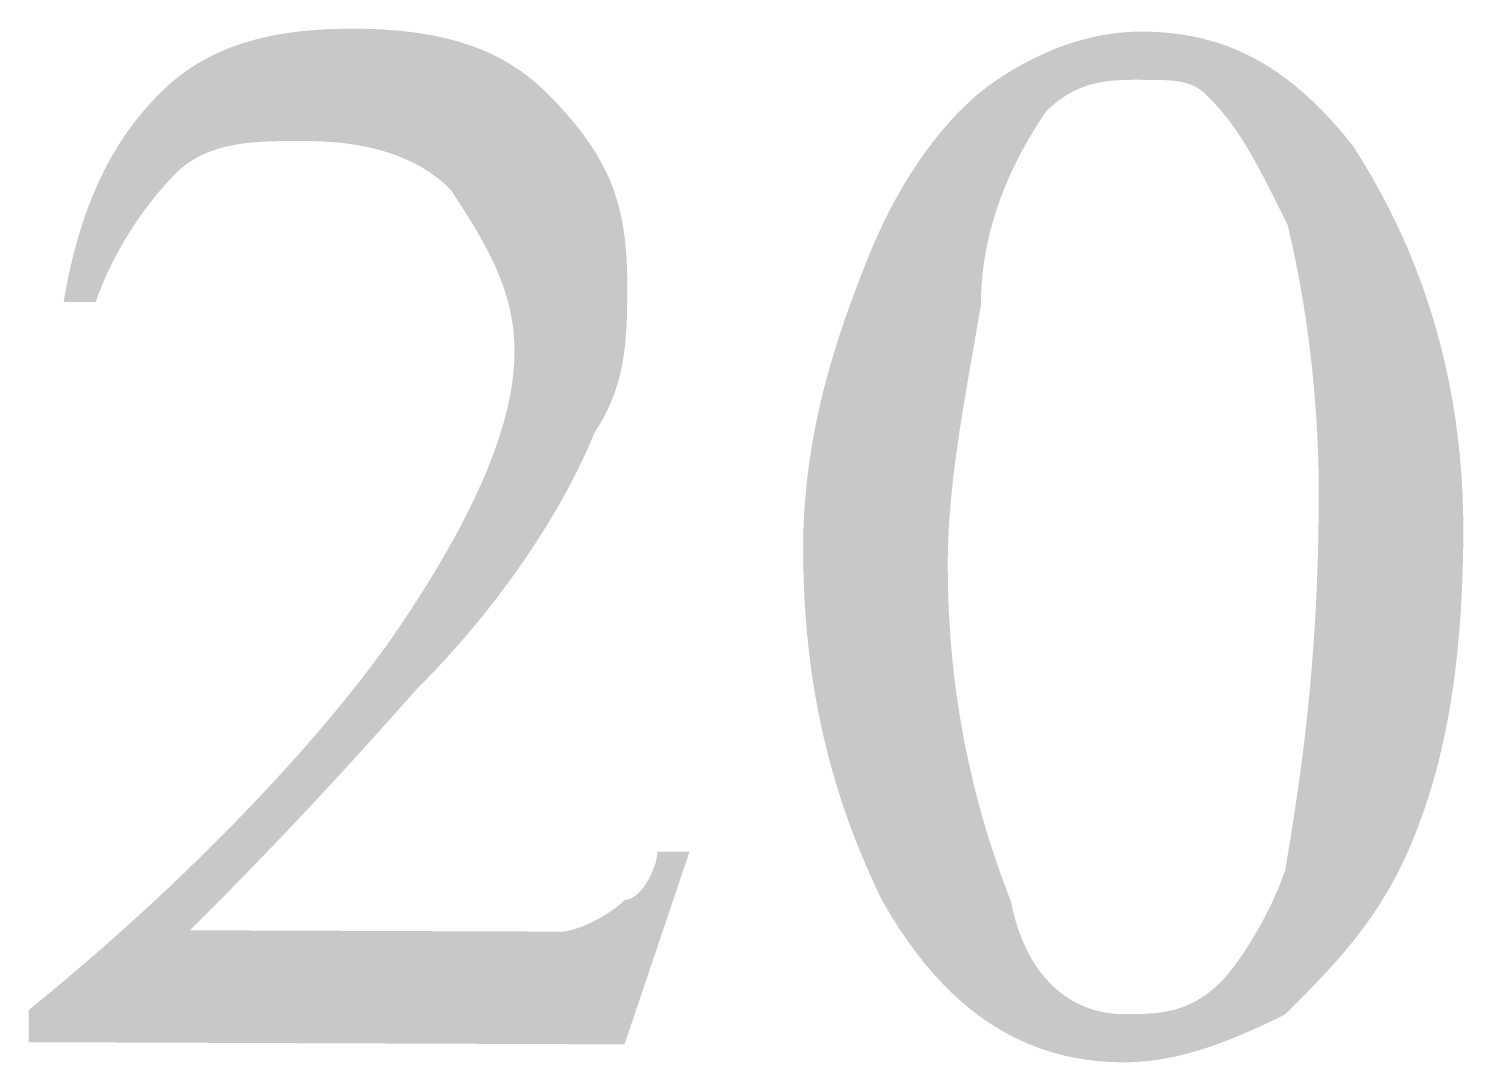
# Model space of a CAD drawing. Header units: millimetres. Extents: x -125 to 146, y -26 to 163.
# Drawn here: x 117.097 to 120.875, y 59.826 to 62.548 of the extents above; entities that cross this region are included whole.
import ezdxf

# ---------------------------------------------------------------- set-up
doc = ezdxf.new("R2010")
doc.units = ezdxf.units.MM
doc.header["$MEASUREMENT"] = 0
doc.layers.get('0').update_dxf_attribs({"color": 255, "linetype": 'CONTINUOUS'})

msp = doc.modelspace()

# ---------------------------------------------------------------- hatches: boundary and pattern name
at = {"true_color": 0x000007}
msp.add_hatch(color=7, dxfattribs=at).paths.add_polyline_path([(118.8373, 60.3805), (118.6661, 59.8732), (117.0971, 59.879), (117.0974, 59.9636), (117.1551, 60.011), (117.2115, 60.0584), (117.2666, 60.1057), (117.3203, 60.1529), (117.3727, 60.1999), (117.4236, 60.2466), (117.4732, 60.293), (117.5212, 60.339), (117.5679, 60.3847), (117.613, 60.4298), (117.6566, 60.4744), (117.6987, 60.5184), (117.7393, 60.5617), (117.7783, 60.6043), (117.8157, 60.6462), (117.8515, 60.6872), (117.8857, 60.7273), (117.9182, 60.7665), (117.949, 60.8047), (117.9782, 60.8418), (118.0056, 60.8779), (118.0313, 60.9127), (118.0553, 60.9463), (118.0775, 60.9787), (118.0985, 61.0103), (118.1191, 61.042), (118.1392, 61.0736), (118.1587, 61.1052), (118.1776, 61.1367), (118.1959, 61.1681), (118.2135, 61.1994), (118.2305, 61.2305), (118.2467, 61.2616), (118.2621, 61.2924), (118.2767, 61.3231), (118.2905, 61.3536), (118.3034, 61.3838), (118.3154, 61.4139), (118.3264, 61.4437), (118.3364, 61.4732), (118.3454, 61.5024), (118.3534, 61.5313), (118.3602, 61.5599), (118.3659, 61.5881), (118.3704, 61.616), (118.3737, 61.6435), (118.3757, 61.6706), (118.3765, 61.6972), (118.3761, 61.7182), (118.3749, 61.7387), (118.3729, 61.7588), (118.3701, 61.7786), (118.3666, 61.798), (118.3624, 61.817), (118.3575, 61.8358), (118.352, 61.8542), (118.3459, 61.8724), (118.3392, 61.8902), (118.332, 61.9079), (118.3244, 61.9253), (118.3163, 61.9425), (118.3078, 61.9595), (118.2989, 61.9764), (118.2898, 61.9931), (118.2803, 62.0097), (118.2705, 62.0262), (118.2606, 62.0425), (118.2504, 62.0589), (118.2401, 62.0751), (118.2297, 62.0914), (118.2192, 62.1076), (118.2087, 62.1238), (118.1979, 62.1342), (118.1867, 62.1442), (118.1751, 62.1537), (118.163, 62.1628), (118.1505, 62.1714), (118.1375, 62.1797), (118.1241, 62.1874), (118.1102, 62.1947), (118.0959, 62.2016), (118.0811, 62.2081), (118.0659, 62.2141), (118.0503, 62.2197), (118.0342, 62.2248), (118.0177, 62.2295), (118.0008, 62.2337), (117.9833, 62.2375), (117.9655, 62.2409), (117.9472, 62.2439), (117.9285, 62.2464), (117.9093, 62.2484), (117.8897, 62.25), (117.8696, 62.2512), (117.8491, 62.2519), (117.8282, 62.2522), (117.812, 62.2523), (117.7958, 62.2523), (117.7798, 62.2522), (117.7638, 62.2521), (117.7479, 62.2518), (117.7321, 62.2513), (117.7164, 62.2505), (117.7009, 62.2496), (117.6855, 62.2483), (117.6703, 62.2467), (117.6554, 62.2447), (117.6406, 62.2423), (117.6261, 62.2395), (117.6118, 62.2362), (117.5978, 62.2324), (117.5841, 62.228), (117.5707, 62.2231), (117.5576, 62.2175), (117.5448, 62.2113), (117.5324, 62.2043), (117.5203, 62.1967), (117.5087, 62.1882), (117.4974, 62.1789), (117.4866, 62.1688), (117.4759, 62.1581), (117.4653, 62.1468), (117.4548, 62.1352), (117.4442, 62.1231), (117.4338, 62.1107), (117.4235, 62.0979), (117.4132, 62.0847), (117.4031, 62.0712), (117.3931, 62.0575), (117.3833, 62.0434), (117.3737, 62.0291), (117.3643, 62.0145), (117.3551, 61.9997), (117.3461, 61.9847), (117.3374, 61.9695), (117.329, 61.9542), (117.3208, 61.9387), (117.313, 61.9232), (117.3055, 61.9075), (117.2984, 61.8917), (117.2916, 61.8759), (117.2852, 61.86), (117.2792, 61.8442), (117.2736, 61.8283), (117.189, 61.8286), (117.1946, 61.8602), (117.2007, 61.8909), (117.2072, 61.9208), (117.2141, 61.9498), (117.2215, 61.9779), (117.2293, 62.0053), (117.2376, 62.0318), (117.2463, 62.0576), (117.2554, 62.0826), (117.265, 62.1069), (117.275, 62.1305), (117.2854, 62.1534), (117.2963, 62.1756), (117.3076, 62.1971), (117.3194, 62.218), (117.3316, 62.2383), (117.3442, 62.258), (117.3573, 62.2771), (117.3708, 62.2956), (117.3848, 62.3136), (117.3992, 62.3311), (117.414, 62.3481), (117.4293, 62.3646), (117.445, 62.3807), (117.4612, 62.396), (117.4777, 62.4105), (117.4948, 62.4242), (117.5123, 62.437), (117.5302, 62.4491), (117.5485, 62.4603), (117.5673, 62.4708), (117.5866, 62.4805), (117.6063, 62.4894), (117.6264, 62.4977), (117.647, 62.5052), (117.6681, 62.5121), (117.6896, 62.5183), (117.7115, 62.5239), (117.7339, 62.5288), (117.7568, 62.5332), (117.7801, 62.5369), (117.8039, 62.5401), (117.8281, 62.5427), (117.8528, 62.5448), (117.878, 62.5463), (117.9036, 62.5474), (117.9297, 62.548), (117.9563, 62.5481), (117.9825, 62.5478), (118.0083, 62.547), (118.0337, 62.5457), (118.0586, 62.544), (118.083, 62.5417), (118.1071, 62.5389), (118.1306, 62.5356), (118.1538, 62.5317), (118.1765, 62.5272), (118.1987, 62.5221), (118.2205, 62.5164), (118.2419, 62.51), (118.2628, 62.503), (118.2833, 62.4953), (118.3033, 62.4869), (118.3229, 62.4778), (118.342, 62.4679), (118.3608, 62.4573), (118.379, 62.4459), (118.3968, 62.4338), (118.4142, 62.4208), (118.4311, 62.407), (118.4476, 62.3924), (118.4636, 62.3769), (118.4841, 62.3559), (118.5032, 62.3352), (118.5211, 62.3149), (118.5378, 62.2949), (118.5533, 62.2751), (118.5677, 62.2554), (118.581, 62.2359), (118.5932, 62.2164), (118.6044, 62.1969), (118.6146, 62.1773), (118.6238, 62.1577), (118.6321, 62.1378), (118.6395, 62.1177), (118.6461, 62.0974), (118.6519, 62.0766), (118.6569, 62.0555), (118.6611, 62.034), (118.6647, 62.0119), (118.6676, 61.9892), (118.6699, 61.966), (118.6716, 61.942), (118.6727, 61.9173), (118.6733, 61.8918), (118.6734, 61.8655), (118.6734, 61.8496), (118.6733, 61.8337), (118.6731, 61.8178), (118.6728, 61.802), (118.6724, 61.7861), (118.6717, 61.7702), (118.6709, 61.7543), (118.6698, 61.7385), (118.6684, 61.7226), (118.6667, 61.7067), (118.6646, 61.6909), (118.6621, 61.675), (118.6592, 61.6591), (118.6558, 61.6433), (118.6519, 61.6274), (118.6474, 61.6116), (118.6423, 61.5957), (118.6366, 61.5798), (118.6303, 61.564), (118.6232, 61.5481), (118.6155, 61.5323), (118.6069, 61.5165), (118.5976, 61.5006), (118.5873, 61.4848), (118.5762, 61.4581), (118.5642, 61.4311), (118.5514, 61.4037), (118.5377, 61.376), (118.5233, 61.348), (118.508, 61.3197), (118.492, 61.2912), (118.4752, 61.2625), (118.4577, 61.2337), (118.4394, 61.2048), (118.4205, 61.1758), (118.4009, 61.1468), (118.3806, 61.1178), (118.3597, 61.0888), (118.3381, 61.0599), (118.316, 61.0311), (118.2932, 61.0024), (118.2699, 60.974), (118.2461, 60.9457), (118.2217, 60.9178), (118.1968, 60.8901), (118.1714, 60.8627), (118.1455, 60.8357), (118.1192, 60.8092), (118.0824, 60.7676), (118.0465, 60.7274), (118.0115, 60.6884), (117.9775, 60.6507), (117.9444, 60.6144), (117.9122, 60.5793), (117.881, 60.5456), (117.8509, 60.5131), (117.8217, 60.482), (117.7936, 60.4522), (117.7666, 60.4237), (117.7406, 60.3965), (117.7158, 60.3706), (117.6921, 60.3461), (117.6695, 60.3228), (117.6481, 60.3009), (117.6279, 60.2804), (117.6089, 60.2611), (117.5911, 60.2432), (117.5746, 60.2266), (117.5594, 60.2114), (117.5454, 60.1975), (117.5328, 60.1849), (117.5215, 60.1737), (118.2015, 60.1712), (118.2174, 60.1712), (118.2332, 60.1711), (118.2489, 60.171), (118.2646, 60.171), (118.2801, 60.1709), (118.2954, 60.1709), (118.3105, 60.1708), (118.3253, 60.1708), (118.3399, 60.1707), (118.3541, 60.1706), (118.368, 60.1706), (118.3814, 60.1705), (118.3944, 60.1705), (118.4069, 60.1705), (118.4189, 60.1704), (118.4304, 60.1704), (118.4413, 60.1703), (118.4515, 60.1703), (118.4611, 60.1703), (118.47, 60.1702), (118.4781, 60.1702), (118.4855, 60.1702), (118.4921, 60.1701), (118.4978, 60.1701), (118.5033, 60.1703), (118.5092, 60.1709), (118.5155, 60.172), (118.5221, 60.1734), (118.529, 60.1751), (118.5362, 60.1773), (118.5436, 60.1797), (118.5512, 60.1825), (118.5589, 60.1855), (118.5667, 60.1888), (118.5746, 60.1924), (118.5826, 60.1963), (118.5905, 60.2003), (118.5984, 60.2046), (118.6063, 60.209), (118.614, 60.2136), (118.6216, 60.2183), (118.629, 60.2232), (118.6362, 60.2282), (118.6431, 60.2333), (118.6497, 60.2384), (118.656, 60.2436), (118.6619, 60.2489), (118.6675, 60.2542), (118.6728, 60.2546), (118.678, 60.2558), (118.6833, 60.2578), (118.6885, 60.2605), (118.6936, 60.2639), (118.6986, 60.2679), (118.7035, 60.2725), (118.7083, 60.2775), (118.713, 60.283), (118.7174, 60.2889), (118.7217, 60.2951), (118.7258, 60.3016), (118.7297, 60.3083), (118.7334, 60.3151), (118.7368, 60.3221), (118.7399, 60.3292), (118.7427, 60.3362), (118.7452, 60.3432), (118.7474, 60.35), (118.7492, 60.3568), (118.7506, 60.3632), (118.7517, 60.3695), (118.7524, 60.3753), (118.7526, 60.3808)])
h = msp.add_hatch(color=7, dxfattribs=at)
h.paths.add_polyline_path([(119.1366, 61.1864), (119.1371, 61.2232), (119.1386, 61.2596), (119.1408, 61.2955), (119.1438, 61.331), (119.1475, 61.3661), (119.1519, 61.4007), (119.157, 61.4348), (119.1627, 61.4685), (119.169, 61.5018), (119.1758, 61.5346), (119.1832, 61.567), (119.191, 61.599), (119.1993, 61.6305), (119.208, 61.6615), (119.217, 61.6921), (119.2264, 61.7223), (119.236, 61.752), (119.2459, 61.7813), (119.2561, 61.8102), (119.2664, 61.8386), (119.2768, 61.8665), (119.2874, 61.8941), (119.2981, 61.9211), (119.3087, 61.9478), (119.3196, 61.9743), (119.3309, 62.0003), (119.3427, 62.0258), (119.3548, 62.0508), (119.3672, 62.0753), (119.3801, 62.0992), (119.3932, 62.1225), (119.4067, 62.1453), (119.4204, 62.1674), (119.4344, 62.1889), (119.4487, 62.2098), (119.4632, 62.23), (119.478, 62.2495), (119.4929, 62.2684), (119.508, 62.2865), (119.5233, 62.3039), (119.5387, 62.3205), (119.5542, 62.3364), (119.5699, 62.3515), (119.5856, 62.3659), (119.6014, 62.3794), (119.6173, 62.392), (119.6332, 62.4039), (119.6491, 62.4148), (119.665, 62.4251), (119.6809, 62.435), (119.6969, 62.4444), (119.7128, 62.4534), (119.7287, 62.462), (119.7446, 62.47), (119.7605, 62.4777), (119.7764, 62.4849), (119.7923, 62.4917), (119.8082, 62.498), (119.8241, 62.5039), (119.84, 62.5094), (119.8559, 62.5144), (119.8718, 62.519), (119.8877, 62.5231), (119.9035, 62.5268), (119.9194, 62.53), (119.9353, 62.5328), (119.9512, 62.5352), (119.9671, 62.5371), (119.983, 62.5386), (119.9988, 62.5397), (120.0147, 62.5403), (120.0306, 62.5404), (120.0571, 62.5399), (120.0833, 62.5384), (120.1089, 62.5361), (120.1342, 62.5328), (120.159, 62.5285), (120.1835, 62.5233), (120.2077, 62.5171), (120.2315, 62.5099), (120.2549, 62.5016), (120.2781, 62.4924), (120.301, 62.482), (120.3237, 62.4706), (120.3461, 62.458), (120.3683, 62.4443), (120.3903, 62.4295), (120.4121, 62.4136), (120.4338, 62.3965), (120.4553, 62.3781), (120.4767, 62.3586), (120.4979, 62.3378), (120.5192, 62.3158), (120.5403, 62.2925), (120.5614, 62.2679), (120.5825, 62.2421), (120.6033, 62.2095), (120.6236, 62.176), (120.6434, 62.1417), (120.6627, 62.1066), (120.6814, 62.0706), (120.6994, 62.0337), (120.7168, 61.996), (120.7335, 61.9574), (120.7494, 61.918), (120.7646, 61.8777), (120.779, 61.8365), (120.7925, 61.7945), (120.8051, 61.7516), (120.8168, 61.7078), (120.8276, 61.6632), (120.8373, 61.6177), (120.846, 61.5713), (120.8537, 61.5241), (120.8602, 61.476), (120.8656, 61.427), (120.8698, 61.3771), (120.8728, 61.3264), (120.8746, 61.2748), (120.875, 61.2223), (120.8747, 61.1804), (120.8738, 61.1394), (120.8726, 61.0992), (120.8709, 61.0599), (120.8688, 61.0213), (120.8662, 60.9836), (120.8632, 60.9466), (120.8598, 60.9104), (120.8559, 60.8749), (120.8516, 60.8401), (120.8468, 60.806), (120.8416, 60.7726), (120.836, 60.7399), (120.8299, 60.7078), (120.8234, 60.6764), (120.8165, 60.6455), (120.8091, 60.6153), (120.8012, 60.5856), (120.793, 60.5565), (120.7843, 60.5279), (120.7751, 60.4998), (120.7655, 60.4722), (120.7555, 60.4451), (120.7451, 60.4185), (120.7342, 60.3922), (120.7228, 60.3667), (120.7111, 60.3421), (120.699, 60.3183), (120.6866, 60.2953), (120.6737, 60.273), (120.6606, 60.2514), (120.6472, 60.2304), (120.6334, 60.21), (120.6194, 60.1902), (120.6051, 60.1709), (120.5906, 60.1521), (120.5759, 60.1338), (120.561, 60.1159), (120.5459, 60.0984), (120.5306, 60.0812), (120.5152, 60.0643), (120.4996, 60.0477), (120.484, 60.0313), (120.4682, 60.0151), (120.4524, 59.999), (120.4365, 59.9831), (120.4206, 59.9672), (120.4047, 59.9514), (120.3837, 59.9411), (120.3631, 59.9313), (120.343, 59.9219), (120.3232, 59.9129), (120.3038, 59.9044), (120.2847, 59.8963), (120.266, 59.8886), (120.2475, 59.8814), (120.2294, 59.8747), (120.2115, 59.8683), (120.1938, 59.8624), (120.1764, 59.857), (120.1592, 59.852), (120.1422, 59.8474), (120.1254, 59.8433), (120.1087, 59.8396), (120.0921, 59.8364), (120.0757, 59.8336), (120.0593, 59.8312), (120.043, 59.8293), (120.0268, 59.8278), (120.0106, 59.8267), (119.9944, 59.8261), (119.9782, 59.826), (119.9467, 59.8268), (119.9156, 59.8289), (119.885, 59.8324), (119.8548, 59.8372), (119.825, 59.8435), (119.7957, 59.8511), (119.7669, 59.8602), (119.7385, 59.8708), (119.7105, 59.8828), (119.683, 59.8963), (119.656, 59.9113), (119.6293, 59.9278), (119.6032, 59.9459), (119.5774, 59.9655), (119.5522, 59.9867), (119.5273, 60.0095), (119.503, 60.0339), (119.479, 60.06), (119.4555, 60.0877), (119.4325, 60.1171), (119.4099, 60.1481), (119.3877, 60.1809), (119.366, 60.2154), (119.3448, 60.2517), (119.3293, 60.284), (119.3142, 60.3168), (119.2996, 60.35), (119.2855, 60.3837), (119.2719, 60.4179), (119.2589, 60.4526), (119.2464, 60.4878), (119.2345, 60.5236), (119.2231, 60.56), (119.2124, 60.5969), (119.2023, 60.6344), (119.1929, 60.6726), (119.1841, 60.7114), (119.176, 60.7509), (119.1686, 60.791), (119.1619, 60.8319), (119.156, 60.8735), (119.1508, 60.9158), (119.1464, 60.9589), (119.1428, 61.0027), (119.1399, 61.0474), (119.138, 61.0929), (119.1368, 61.1392)])
h.paths.add_polyline_path([(119.5174, 61.1427), (119.5177, 61.0955), (119.5188, 61.0492), (119.5207, 61.0037), (119.5234, 60.9592), (119.5268, 60.9155), (119.531, 60.8727), (119.5358, 60.8308), (119.5412, 60.7897), (119.5472, 60.7495), (119.5538, 60.7102), (119.5609, 60.6717), (119.5685, 60.6341), (119.5765, 60.5974), (119.5849, 60.5616), (119.5937, 60.5266), (119.6028, 60.4925), (119.6122, 60.4592), (119.6219, 60.4268), (119.6318, 60.3952), (119.6419, 60.3646), (119.6522, 60.3347), (119.6625, 60.3058), (119.673, 60.2777), (119.6835, 60.2504), (119.6891, 60.2246), (119.6956, 60.2001), (119.7029, 60.1768), (119.7109, 60.1549), (119.7197, 60.1341), (119.7293, 60.1146), (119.7394, 60.0964), (119.7502, 60.0793), (119.7616, 60.0633), (119.7736, 60.0486), (119.7861, 60.0349), (119.799, 60.0224), (119.8124, 60.011), (119.8262, 60.0007), (119.8404, 59.9914), (119.8549, 59.9832), (119.8697, 59.976), (119.8848, 59.9699), (119.9001, 59.9647), (119.9156, 59.9605), (119.9312, 59.9572), (119.947, 59.9549), (119.9628, 59.9535), (119.9787, 59.953), (119.9896, 59.9529), (120.0005, 59.9529), (120.0113, 59.953), (120.0221, 59.9532), (120.0329, 59.9535), (120.0437, 59.9541), (120.0545, 59.9548), (120.0652, 59.9558), (120.076, 59.9571), (120.0867, 59.9587), (120.0974, 59.9607), (120.108, 59.9631), (120.1187, 59.9659), (120.1294, 59.9692), (120.14, 59.9731), (120.1507, 59.9774), (120.1613, 59.9824), (120.1719, 59.988), (120.1825, 59.9942), (120.1932, 60.0012), (120.2038, 60.0089), (120.2144, 60.0173), (120.225, 60.0266), (120.2356, 60.0367), (120.2412, 60.0424), (120.2471, 60.049), (120.2534, 60.0563), (120.2601, 60.0644), (120.267, 60.0733), (120.2742, 60.0829), (120.2816, 60.0931), (120.2892, 60.1039), (120.297, 60.1153), (120.3048, 60.1273), (120.3128, 60.1398), (120.3207, 60.1528), (120.3287, 60.1662), (120.3367, 60.18), (120.3445, 60.1942), (120.3523, 60.2087), (120.3599, 60.2235), (120.3674, 60.2386), (120.3746, 60.2539), (120.3815, 60.2694), (120.3882, 60.285), (120.3945, 60.3007), (120.4005, 60.3166), (120.4061, 60.3324), (120.4115, 60.3647), (120.4169, 60.3974), (120.4222, 60.4306), (120.4275, 60.4644), (120.4328, 60.4987), (120.4379, 60.5336), (120.4429, 60.5691), (120.4478, 60.6054), (120.4526, 60.6423), (120.4572, 60.68), (120.4616, 60.7185), (120.4659, 60.7578), (120.4699, 60.798), (120.4736, 60.8391), (120.4771, 60.8812), (120.4804, 60.9242), (120.4833, 60.9683), (120.486, 61.0134), (120.4883, 61.0596), (120.4903, 61.1069), (120.4919, 61.1554), (120.4931, 61.2052), (120.4939, 61.2561), (120.4944, 61.3084), (120.4943, 61.3452), (120.4938, 61.3816), (120.4929, 61.4175), (120.4916, 61.4529), (120.4899, 61.4877), (120.4879, 61.5221), (120.4855, 61.5559), (120.4828, 61.5892), (120.4799, 61.6219), (120.4766, 61.654), (120.4731, 61.6854), (120.4694, 61.7163), (120.4654, 61.7465), (120.4613, 61.776), (120.4569, 61.8049), (120.4524, 61.833), (120.4477, 61.8605), (120.4429, 61.8872), (120.438, 61.9131), (120.433, 61.9383), (120.4279, 61.9627), (120.4227, 61.9863), (120.4176, 62.0091), (120.4124, 62.031), (120.4021, 62.0518), (120.3922, 62.0717), (120.3826, 62.0908), (120.3734, 62.1092), (120.3645, 62.1268), (120.3559, 62.1437), (120.3475, 62.1599), (120.3392, 62.1755), (120.3311, 62.1906), (120.3231, 62.205), (120.3152, 62.219), (120.3073, 62.2325), (120.2994, 62.2455), (120.2914, 62.2582), (120.2834, 62.2704), (120.2753, 62.2824), (120.267, 62.294), (120.2586, 62.3054), (120.2499, 62.3166), (120.241, 62.3276), (120.2318, 62.3384), (120.2222, 62.3492), (120.2123, 62.3598), (120.2019, 62.3705), (120.1967, 62.3756), (120.1914, 62.3802), (120.186, 62.3845), (120.1806, 62.3884), (120.1752, 62.3919), (120.1696, 62.3951), (120.1639, 62.3979), (120.1581, 62.4004), (120.1521, 62.4026), (120.1459, 62.4046), (120.1395, 62.4063), (120.133, 62.4078), (120.1261, 62.409), (120.1191, 62.41), (120.1117, 62.4109), (120.1041, 62.4116), (120.0962, 62.4121), (120.0879, 62.4126), (120.0792, 62.4129), (120.0702, 62.4131), (120.0608, 62.4132), (120.051, 62.4133), (120.0408, 62.4134), (120.0301, 62.4134), (120.0195, 62.4135), (120.009, 62.4135), (119.9984, 62.4134), (119.9878, 62.4132), (119.9772, 62.4129), (119.9666, 62.4123), (119.956, 62.4116), (119.9454, 62.4106), (119.9349, 62.4093), (119.9243, 62.4077), (119.9137, 62.4057), (119.9031, 62.4033), (119.8925, 62.4005), (119.8819, 62.3972), (119.8713, 62.3933), (119.8607, 62.389), (119.8501, 62.384), (119.8395, 62.3784), (119.8289, 62.3722), (119.8183, 62.3652), (119.8077, 62.3575), (119.797, 62.3491), (119.7864, 62.3398), (119.7758, 62.3297), (119.7652, 62.3136), (119.7546, 62.2971), (119.744, 62.2802), (119.7336, 62.2628), (119.7233, 62.245), (119.7133, 62.2267), (119.7034, 62.208), (119.6938, 62.1888), (119.6844, 62.1692), (119.6754, 62.1491), (119.6668, 62.1285), (119.6586, 62.1076), (119.6508, 62.0861), (119.6435, 62.0642), (119.6367, 62.0418), (119.6304, 62.019), (119.6247, 61.9957), (119.6197, 61.972), (119.6153, 61.9478), (119.6116, 61.9231), (119.6087, 61.8979), (119.6065, 61.8723), (119.6051, 61.8462), (119.6046, 61.8197), (119.5992, 61.7882), (119.5938, 61.7571), (119.5885, 61.7264), (119.5832, 61.6961), (119.5779, 61.6662), (119.5728, 61.6366), (119.5678, 61.6073), (119.5629, 61.5784), (119.5582, 61.5497), (119.5536, 61.5214), (119.5492, 61.4932), (119.5451, 61.4654), (119.5411, 61.4377), (119.5374, 61.4102), (119.5339, 61.383), (119.5307, 61.3559), (119.5279, 61.3289), (119.5253, 61.3021), (119.523, 61.2753), (119.5211, 61.2487), (119.5196, 61.2221), (119.5185, 61.1956), (119.5177, 61.1691)])

doc.saveas('drawing.dxf')
